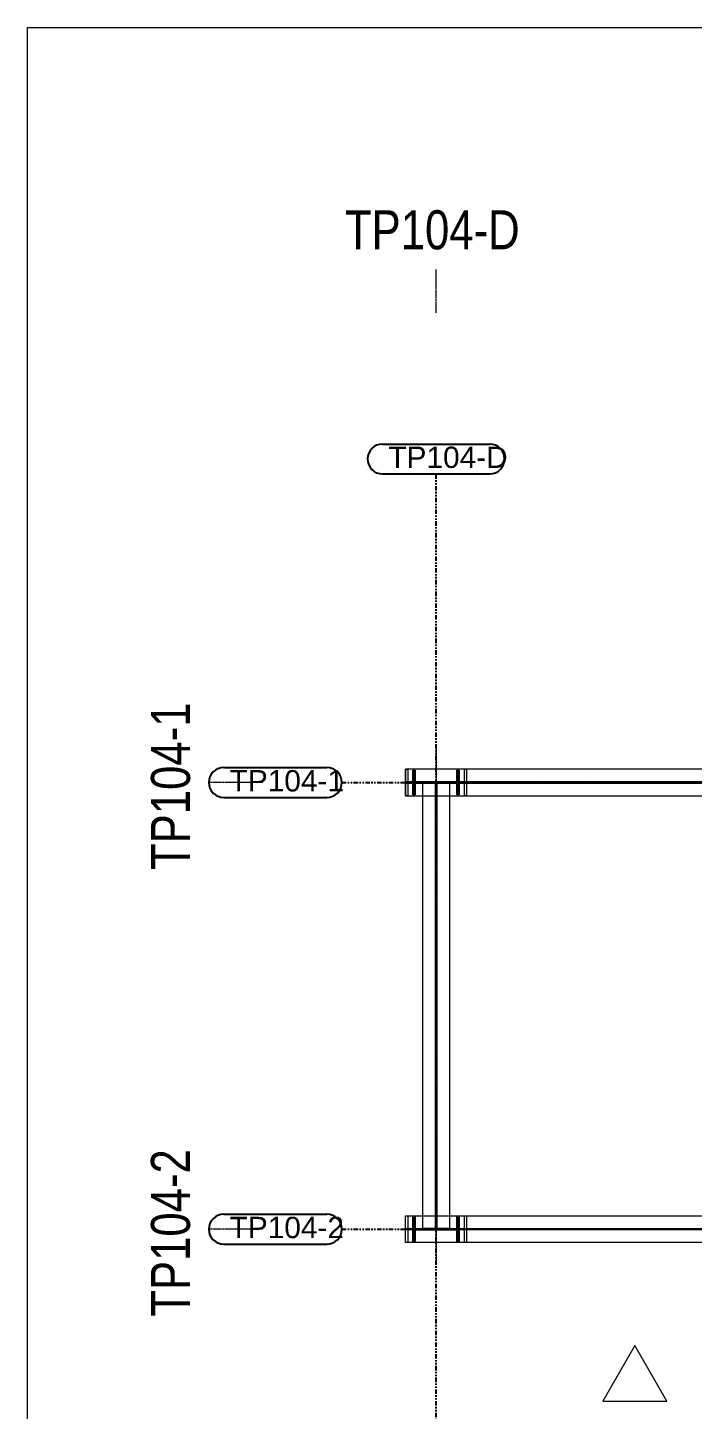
# Model space of a CAD drawing. Header units: inches. Extents: x 209270 to 234360, y -180214 to -150194.
# Drawn here: x 209270 to 213732, y -159474 to -150194 of the extents above; entities that cross this region are included whole.
import ezdxf
from ezdxf.enums import TextEntityAlignment as Align

# ---------------------------------------------------------------- set-up
doc = ezdxf.new("R2010")
doc.units = ezdxf.units.IN
doc.header["$LTSCALE"] = 10
doc.header["$MEASUREMENT"] = 0
for name, pattern in [('CENTER', [2, 1.25, -0.25, 0.25, -0.25]), ('DXK_LINE_DOT5', [7.8785, 2.979, -0.9799, 0.9799, -0.9799, 0.9799, -0.9799]), ('HIDDEN', [0.375, 0.25, -0.125])]:
    doc.linetypes.add(name, pattern=pattern)
for name, color, linetype in [('$AUDIT_BAD_LAYER1', 7, 'Continuous'), ('_STR_0', 7, 'Continuous'), ('_STR_10', 7, 'Continuous'), ('_STR_2', 7, 'Continuous'), ('_STR_4', 7, 'Continuous')]:
    doc.layers.add(name, color=color, linetype=linetype)
for name, color, linetype, lineweight in [('AM_VIEWS', 1, 'Continuous', 0), ('CEN', 1, 'CENTER', 9), ('HIDDEN', 3, 'HIDDEN', 9), ('MAIN OBJECT', 2, 'Continuous', 18), ('REV-B', 6, 'Continuous', 5), ('TEXT', 4, 'Continuous', 13)]:
    doc.layers.add(name, color=color, linetype=linetype, lineweight=lineweight)
doc.styles.add('Arial', font='arial.ttf', dxfattribs={"height": 0.2})
doc.styles.add('TEXT_350', font='arial.ttf', dxfattribs={"width": 0.8, "height": 3.5})

# ---------------------------------------------------------------- blocks, each defined once
blk = doc.blocks.new('A$C426f7GU6TT')
at = {"layer": 'CEN'}
for p, q in [((0, 235.7), (0, -235.7)), ((-235.7, 0), (235.7, 0))]:
    blk.add_line(p, q, dxfattribs=at)
blk.add_circle((0, 0), 5, dxfattribs=at)
at = {"layer": 'MAIN OBJECT'}
blk.add_lwpolyline([(4.4, -180.2, 0.414214), (14.6, -190.4), (89.4, -190.4), (89.4, -204.7), (-89.4, -204.7), (-89.4, -190.4), (-14.6, -190.4, 0.414214), (-4.4, -180.2), (-4.4, 180.2, 0.414214), (-14.6, 190.4), (-89.4, 190.4), (-89.4, 204.7), (89.4, 204.7), (89.4, 190.4), (14.6, 190.4, 0.414214), (4.4, 180.2), (4.4, -180.2)], format="xyb", dxfattribs=at)
blk = doc.blocks.new('A$C45b56574')
at = {"layer": 'REV-B'}
blk.add_lwpolyline([(0, 458), (-265, 0), (265, 0)], close=True, dxfattribs=at)
blk = doc.blocks.new('GridLine-116860372-116901 - 114867')
at = {"layer": '_STR_10', "color": 7, "linetype": 'Continuous'}
for p, q in [((211651.8, -152991), (212371.9, -152991)), ((211651.8, -153191), (212371.9, -153191))]:
    blk.add_line(p, q, dxfattribs=at)
for centre, start, end in [((211651.8, -153091), 90, 270), ((212371.9, -153091), 270, 90)]:
    blk.add_arc(centre, 100, start, end, dxfattribs=at)
at = {"layer": '_STR_2', "color": 7, "linetype": 'DXK_LINE_DOT5'}
blk.add_line((212011.9, -165356.7), (212011.9, -153191), dxfattribs=at)
at = {"layer": '_STR_10', "color": 7, "linetype": 'Continuous', "style": 'Arial'}
blk.add_text('TP104-D', height=143.26, dxfattribs=at).set_placement((211691.8, -153151))
blk = doc.blocks.new('GridLine-116860372-116906 - 114867')
at = {"layer": '_STR_10', "color": 7, "linetype": 'Continuous'}
for p, q in [((210586.2, -158163.7), (211279.7, -158163.7)), ((210586.2, -158363.7), (211279.7, -158363.7))]:
    blk.add_line(p, q, dxfattribs=at)
for centre, start, end in [((210586.2, -158263.7), 90, 270), ((211279.7, -158263.7), 270, 90)]:
    blk.add_arc(centre, 100, start, end, dxfattribs=at)
at = {"layer": '_STR_2', "color": 7, "linetype": 'DXK_LINE_DOT5'}
blk.add_line((211379.7, -158263.7), (228961.1, -158263.7), dxfattribs=at)
at = {"layer": '_STR_10', "color": 7, "linetype": 'Continuous', "style": 'Arial'}
blk.add_text('TP104-2', height=143.26, dxfattribs=at).set_placement((210626.2, -158323.7))
blk = doc.blocks.new('GridLine-116860372-116908 - 114867')
at = {"layer": '_STR_10', "color": 7, "linetype": 'Continuous'}
for p, q in [((210586.2, -155163.7), (211279.7, -155163.7)), ((210586.2, -155363.7), (211279.7, -155363.7))]:
    blk.add_line(p, q, dxfattribs=at)
for centre, start, end in [((210586.2, -155263.7), 90, 270), ((211279.7, -155263.7), 270, 90)]:
    blk.add_arc(centre, 100, start, end, dxfattribs=at)
at = {"layer": '_STR_2', "color": 7, "linetype": 'DXK_LINE_DOT5'}
blk.add_line((211379.7, -155263.7), (228961.1, -155263.7), dxfattribs=at)
at = {"layer": '_STR_10', "color": 7, "linetype": 'Continuous', "style": 'Arial'}
blk.add_text('TP104-1', height=143.26, dxfattribs=at).set_placement((210626.2, -155323.7))
blk = doc.blocks.new('Part-116860372-114882 - 114867')
at = {"layer": '_STR_4', "linetype": 'Continuous'}
blk.add_hatch(color=4, dxfattribs=at).paths.add_polyline_path([(212011.9, -158267.7, -1), (212011.9, -158259.7, -1)])
at = {"layer": '_STR_2', "color": 2, "linetype": 'Continuous'}
for p, q in [((211858.6, -158346.5), (211858.6, -158180.8)), ((211858.6, -158180.8), (211870.4, -158180.8)), ((211870.4, -158180.8), (211870.4, -158260.3)), ((212153.4, -158180.8), (212165.2, -158180.8)), ((212153.4, -158260.3), (212153.4, -158180.8)), ((212165.2, -158180.8), (212165.2, -158346.5)), ((211870.4, -158260.3), (212153.4, -158260.3)), ((212153.4, -158267), (211870.4, -158267)), ((211870.4, -158267), (211870.4, -158346.5)), ((212153.4, -158346.5), (212153.4, -158267)), ((211870.4, -158346.5), (211858.6, -158346.5)), ((212165.2, -158346.5), (212153.4, -158346.5))]:
    blk.add_line(p, q, dxfattribs=at)
at = {"layer": '_STR_4', "color": 4, "linetype": 'CENTER'}
blk.add_line((212011.9, -158263.7), (212011.9, -158263.7), dxfattribs=at)
at = {"layer": '_STR_4', "color": 4, "linetype": 'Continuous'}
blk.add_circle((212011.9, -158263.7), 4, dxfattribs=at)
blk = doc.blocks.new('Part-116860372-114881 - 114867')
at = {"layer": '_STR_4', "linetype": 'Continuous'}
blk.add_hatch(color=4, dxfattribs=at).paths.add_polyline_path([(212011.9, -155267.7, -1), (212011.9, -155259.7, -1)])
at = {"layer": '_STR_2', "color": 2, "linetype": 'Continuous'}
for p, q in [((211858.6, -155346.5), (211858.6, -155180.8)), ((211858.6, -155180.8), (211870.4, -155180.8)), ((211870.4, -155180.8), (211870.4, -155260.3)), ((212153.4, -155180.8), (212165.2, -155180.8)), ((212153.4, -155260.3), (212153.4, -155180.8)), ((212165.2, -155180.8), (212165.2, -155346.5)), ((211870.4, -155260.3), (212153.4, -155260.3)), ((212153.4, -155267), (211870.4, -155267)), ((211870.4, -155267), (211870.4, -155346.5)), ((212153.4, -155346.5), (212153.4, -155267)), ((211870.4, -155346.5), (211858.6, -155346.5)), ((212165.2, -155346.5), (212153.4, -155346.5))]:
    blk.add_line(p, q, dxfattribs=at)
at = {"layer": '_STR_4', "color": 4, "linetype": 'CENTER'}
blk.add_line((212011.9, -155263.7), (212011.9, -155263.7), dxfattribs=at)
at = {"layer": '_STR_4', "color": 4, "linetype": 'Continuous'}
blk.add_circle((212011.9, -155263.7), 4, dxfattribs=at)

msp = doc.modelspace()

# ---------------------------------------------------------------- linework, layer by layer
at = {"layer": 'AM_VIEWS'}
msp.add_lwpolyline([(209270.3, -150194), (234359.8, -150194), (234359.8, -180214.3), (209270.3, -180214.3)], close=True, dxfattribs=at)
at = {"layer": 'CEN'}
for p, q in [((212011.9, -152109.2), (212011.9, -151818.2)), ((210847.6, -155263.7), (210495.6, -155263.7)), ((216811.6, -155263.7), (211802.8, -155263.7)), ((212011.9, -158263.7), (212011.9, -155263.7)), ((210847.6, -158263.7), (210495.6, -158263.7)), ((216811.6, -158263.7), (211802.8, -158263.7))]:
    msp.add_line(p, q, dxfattribs=at)
at = {"layer": 'HIDDEN'}
for points, elevation in [([(211807.2, -155268.1), (216807.2, -155268.1), (216807.2, -155259.3), (211807.2, -155259.3)], 2.2), ([(212016.3, -155268.1), (212016.3, -158259.3), (212007.5, -158259.3), (212007.5, -155268.1)], 1.5), ([(211807.2, -158259.3), (216807.2, -158259.3), (216807.2, -158268.1), (211807.2, -158268.1)], 2.2)]:
    msp.add_lwpolyline(points, close=True, dxfattribs=dict(at, elevation=elevation))
at = {"layer": 'MAIN OBJECT'}
for points, elevation in [([(211807.2, -155353.1), (216807.2, -155353.1), (216807.2, -155174.3), (211807.2, -155174.3)], 2.2), ([(212101.3, -155268.1), (212101.3, -158259.3), (211922.5, -158259.3), (211922.5, -155268.1)], 1.5), ([(211807.2, -158174.3), (216807.2, -158174.3), (216807.2, -158353.1), (211807.2, -158353.1)], 2.2)]:
    msp.add_lwpolyline(points, close=True, dxfattribs=dict(at, elevation=elevation))

# ---------------------------------------------------------------- block references
at = {"layer": '$AUDIT_BAD_LAYER1', "rotation": 270.0096740856855}
for p in [(212011.9, -155263.7), (212011.9, -158263.7)]:
    msp.add_blockref('A$C426f7GU6TT', p, dxfattribs=at)
at = {"layer": '_STR_0', "zscale": 0.8}
for name in ['GridLine-116860372-116901 - 114867', 'GridLine-116860372-116908 - 114867', 'Part-116860372-114881 - 114867', 'GridLine-116860372-116906 - 114867', 'Part-116860372-114882 - 114867']:
    msp.add_blockref(name, (0, 0), dxfattribs=at)
at = {"layer": 'REV-B', "xscale": 0.8141665440958125, "yscale": 0.8141665440958125, "zscale": 0.8141665440958125}
msp.add_blockref('A$C45b56574', (213346, -159417.5), dxfattribs=at)

# ---------------------------------------------------------------- texts
at = {"layer": 'TEXT', "style": 'TEXT_350', "width": 0.8}
msp.add_text('TP104-D', height=262.5, dxfattribs=at).set_placement((211986.5, -151551.5, 0), align=Align.MIDDLE)
for s, p in [('TP104-1', (210229, -155289, 0)), ('TP104-2', (210229, -158289, 0))]:
    msp.add_text(s, height=262.5, rotation=90, dxfattribs=at).set_placement(p, align=Align.MIDDLE)

doc.saveas('drawing.dxf')
